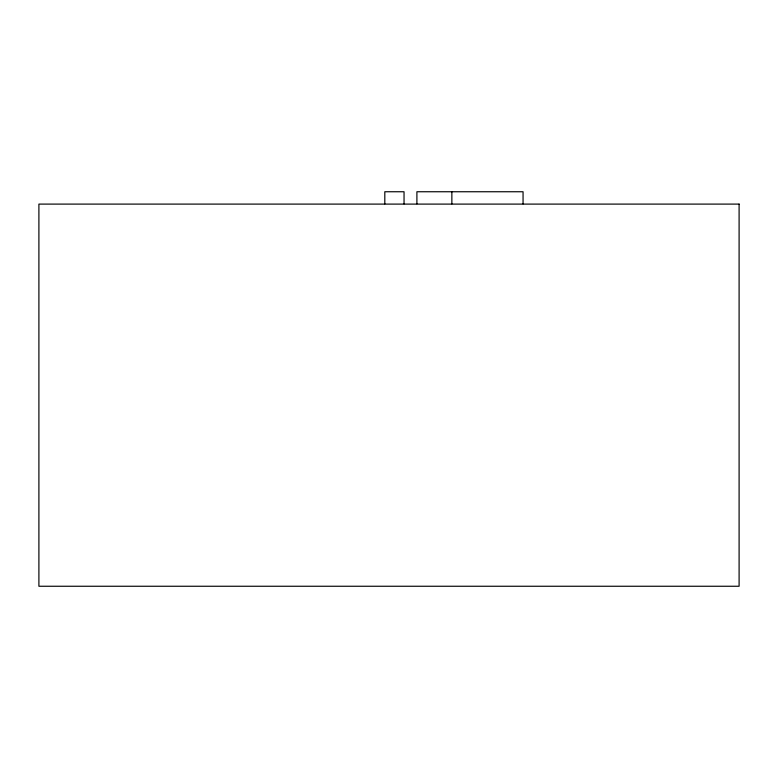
<?xml version="1.0" encoding="UTF-8"?>
<svg xmlns="http://www.w3.org/2000/svg" width="778" height="778" viewBox="0 0 778 778"><rect width="100%" height="100%" fill="white"/><g stroke="black" fill="none" stroke-linecap="round" stroke-linejoin="round"><path stroke-width="1.17" d="M523.059 203.885L523.059 191.748L416.901 191.748L416.901 203.787M451.862 191.748L451.862 203.885M404.045 203.885L404.045 191.748L384.809 191.748L384.809 203.865M739.1 204.099L38.9 204.099L38.9 586.252L739.1 586.252L739.1 204.099"/></g></svg>
